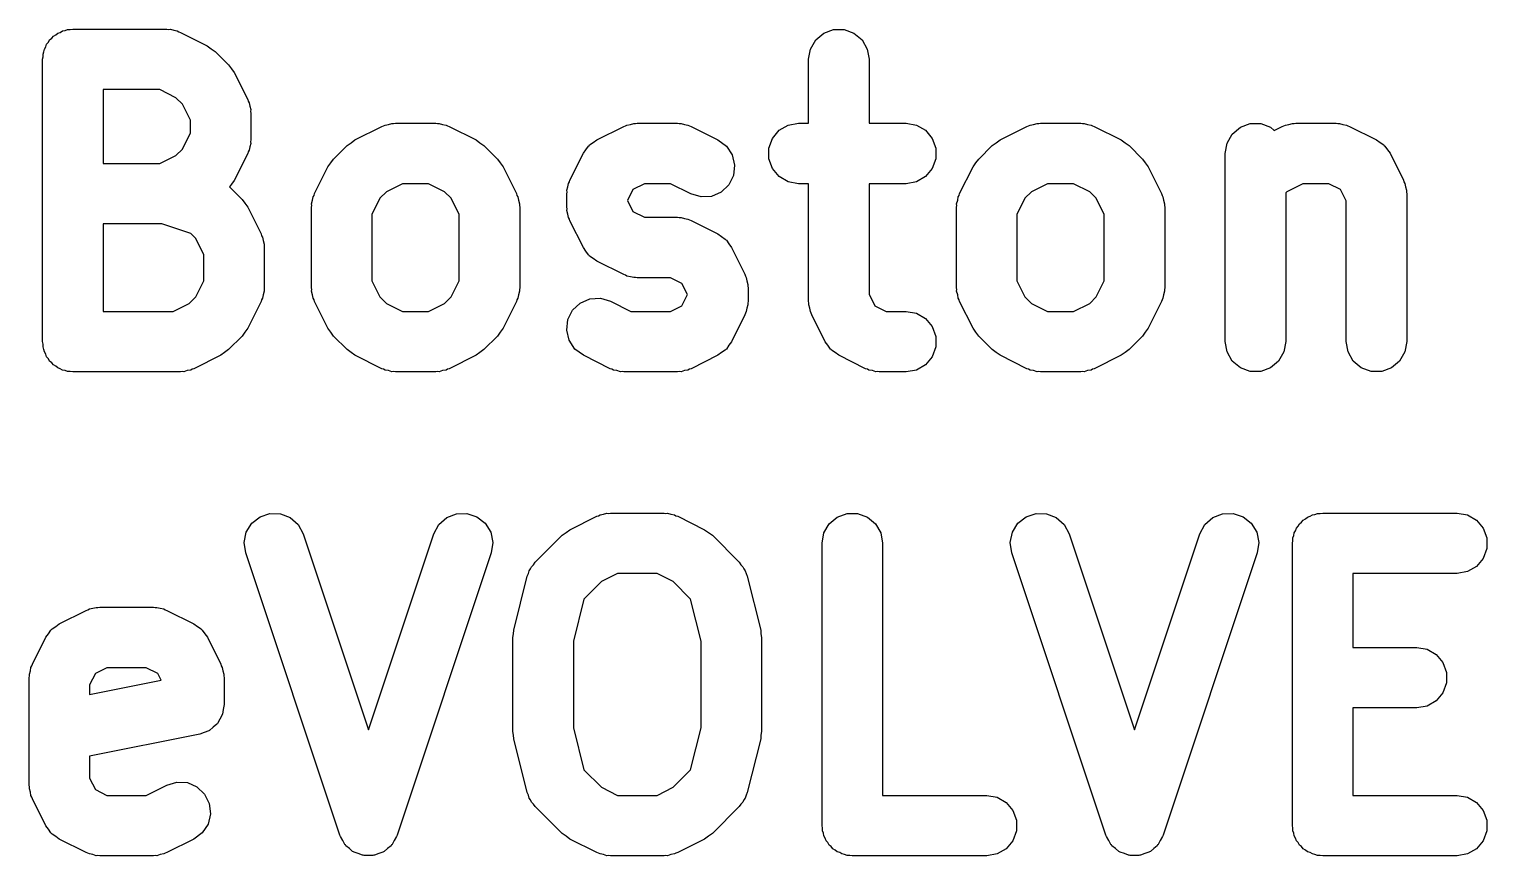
# Model space of a CAD drawing. Extents: x 25 to 346, y -457 to -16.
# Drawn here: x 68.73 to 77.91, y -431.02 to -425.81 of the extents above; entities that cross this region are included whole.
import ezdxf

# ---------------------------------------------------------------- set-up
doc = ezdxf.new("R2010")
doc.units = 0
doc.header["$MEASUREMENT"] = 0
doc.layers.add('BLACK', color=7, linetype='CONTINUOUS')

msp = doc.modelspace()

# ---------------------------------------------------------------- linework, layer by layer
at = {"layer": 'Black'}
for p, q in [((68.9081, -425.835), (68.9237, -425.83)), ((68.9237, -425.83), (68.9382, -425.821)), ((68.9382, -425.821), (68.9546, -425.818)), ((68.9546, -425.818), (68.9703, -425.813)), ((68.9703, -425.813), (68.9869, -425.813)), ((68.9869, -425.813), (69.0033, -425.81)), ((69.0033, -425.81), (69.596, -425.81)), ((69.596, -425.81), (69.6068, -425.812)), ((69.6068, -425.812), (69.6178, -425.811)), ((69.6178, -425.811), (69.6392, -425.817)), ((69.6392, -425.817), (69.6612, -425.821)), ((69.6612, -425.821), (69.6707, -425.827)), ((69.6707, -425.827), (69.6812, -425.83)), ((69.6812, -425.83), (69.8505, -425.915)), ((73.7341, -425.835), (73.7963, -425.813)), ((73.7963, -425.813), (73.8624, -425.813)), ((73.8624, -425.813), (73.9246, -425.835)), ((68.8243, -425.935), (68.8327, -425.921)), ((68.8327, -425.921), (68.8384, -425.905)), ((68.8384, -425.905), (68.8491, -425.892)), ((68.8491, -425.892), (68.8574, -425.878)), ((68.8574, -425.878), (68.8702, -425.867)), ((68.8702, -425.867), (68.8809, -425.854)), ((68.8809, -425.854), (68.8953, -425.846)), ((68.8953, -425.846), (68.9081, -425.835)), ((69.8505, -425.915), (69.875, -425.933)), ((73.6503, -425.935), (73.6834, -425.878)), ((73.6834, -425.878), (73.7341, -425.835)), ((73.9246, -425.835), (73.9753, -425.878)), ((73.9753, -425.878), (74.0083, -425.935)), ((68.8128, -426), (68.8157, -425.984)), ((68.8128, -427.778), (68.8128, -426)), ((68.8157, -425.967), (68.8214, -425.952)), ((68.8157, -425.984), (68.8157, -425.967)), ((68.8214, -425.952), (68.8243, -425.935)), ((69.875, -425.933), (69.9, -425.95)), ((69.9, -425.95), (69.9847, -426.035)), ((73.6388, -426), (73.6503, -425.935)), ((73.6388, -426.402), (73.6388, -426)), ((74.0083, -425.935), (74.0198, -426)), ((74.0198, -426), (74.0198, -426.402)), ((69.9847, -426.035), (70.0022, -426.06)), ((70.0022, -426.06), (70.0204, -426.084)), ((70.0204, -426.084), (70.1051, -426.254)), ((69.1938, -426.191), (69.1938, -426.656)), ((69.551, -426.191), (69.1938, -426.191)), ((69.6525, -426.242), (69.551, -426.191)), ((69.6934, -426.283), (69.6525, -426.242)), ((69.7442, -426.384), (69.6934, -426.283)), ((70.1051, -426.254), (70.1082, -426.264)), ((70.1082, -426.264), (70.1137, -426.274)), ((70.1137, -426.274), (70.1176, -426.296)), ((69.7442, -426.463), (69.7442, -426.384)), ((70.1176, -426.296), (70.1239, -426.317)), ((70.1239, -426.317), (70.1233, -426.328)), ((70.1233, -426.328), (70.1252, -426.339)), ((70.1252, -426.339), (70.1252, -426.508)), ((69.6934, -426.565), (69.7442, -426.463)), ((70.7808, -426.507), (70.9501, -426.423)), ((70.9501, -426.423), (70.9607, -426.419)), ((70.9607, -426.419), (70.9702, -426.414)), ((70.9702, -426.414), (70.9922, -426.41)), ((70.9922, -426.41), (71.0136, -426.404)), ((71.0136, -426.404), (71.0245, -426.404)), ((71.0245, -426.404), (71.0353, -426.402)), ((71.0353, -426.402), (71.2893, -426.402)), ((71.2893, -426.402), (71.3001, -426.404)), ((71.3001, -426.404), (71.3111, -426.404)), ((71.3111, -426.404), (71.3325, -426.41)), ((71.3325, -426.41), (71.3545, -426.414)), ((71.3545, -426.414), (71.364, -426.419)), ((71.364, -426.419), (71.3745, -426.423)), ((71.3745, -426.423), (71.5439, -426.507)), ((72.3048, -426.507), (72.4741, -426.423)), ((72.4741, -426.423), (72.4847, -426.419)), ((72.4847, -426.419), (72.4942, -426.414)), ((72.4942, -426.414), (72.5162, -426.41)), ((72.5162, -426.41), (72.5376, -426.404)), ((72.5376, -426.404), (72.5485, -426.404)), ((72.5485, -426.404), (72.5593, -426.402)), ((72.5593, -426.402), (72.8133, -426.402)), ((72.8133, -426.402), (72.8242, -426.404)), ((72.8242, -426.404), (72.8351, -426.404)), ((72.8351, -426.404), (72.8565, -426.41)), ((72.8565, -426.41), (72.8785, -426.414)), ((72.8785, -426.414), (72.888, -426.419)), ((72.888, -426.419), (72.8985, -426.423)), ((72.8985, -426.423), (73.0679, -426.507)), ((73.4104, -426.498), (73.4529, -426.447)), ((73.4529, -426.447), (73.5102, -426.414)), ((73.5102, -426.414), (73.5753, -426.402)), ((73.5753, -426.402), (73.6388, -426.402)), ((74.0198, -426.402), (74.2527, -426.402)), ((74.2527, -426.402), (74.3178, -426.414)), ((74.3178, -426.414), (74.3751, -426.447)), ((74.3751, -426.447), (74.4176, -426.498)), ((74.8448, -426.507), (75.0141, -426.423)), ((75.0141, -426.423), (75.0247, -426.419)), ((75.0247, -426.419), (75.0342, -426.414)), ((75.0342, -426.414), (75.0562, -426.41)), ((75.0562, -426.41), (75.0776, -426.404)), ((75.0776, -426.404), (75.0885, -426.404)), ((75.0885, -426.404), (75.0993, -426.402)), ((75.0993, -426.402), (75.3533, -426.402)), ((75.3533, -426.402), (75.3641, -426.404)), ((75.3641, -426.404), (75.3751, -426.404)), ((75.3751, -426.404), (75.3965, -426.41)), ((75.3965, -426.41), (75.4185, -426.414)), ((75.4185, -426.414), (75.428, -426.419)), ((75.428, -426.419), (75.4385, -426.423)), ((75.4385, -426.423), (75.6079, -426.507)), ((76.275, -426.528), (76.3081, -426.471)), ((76.3081, -426.471), (76.3588, -426.428)), ((76.3588, -426.428), (76.4209, -426.405)), ((76.4209, -426.405), (76.4871, -426.405)), ((76.4871, -426.405), (76.5493, -426.428)), ((76.5493, -426.428), (76.5727, -426.448)), ((76.5727, -426.448), (76.6228, -426.423)), ((76.6228, -426.423), (76.6333, -426.419)), ((76.6333, -426.419), (76.6428, -426.414)), ((76.6428, -426.414), (76.6648, -426.41)), ((76.6648, -426.41), (76.6862, -426.404)), ((76.6862, -426.404), (76.6972, -426.404)), ((76.6972, -426.404), (76.708, -426.402)), ((76.708, -426.402), (76.962, -426.402)), ((76.962, -426.402), (76.9728, -426.404)), ((76.9728, -426.404), (76.9838, -426.404)), ((76.9838, -426.404), (77.0052, -426.41)), ((77.0052, -426.41), (77.0272, -426.414)), ((77.0272, -426.414), (77.0367, -426.419)), ((77.0367, -426.419), (77.0472, -426.423)), ((77.0472, -426.423), (77.2165, -426.507)), ((69.6525, -426.606), (69.6934, -426.565)), ((70.1176, -426.552), (70.1137, -426.573)), ((70.1239, -426.53), (70.1176, -426.552)), ((70.1252, -426.508), (70.1233, -426.519)), ((70.1233, -426.519), (70.1239, -426.53)), ((70.6466, -426.628), (70.7313, -426.543)), ((70.7313, -426.543), (70.7563, -426.525)), ((70.7563, -426.525), (70.7808, -426.507)), ((71.5439, -426.507), (71.5684, -426.525)), ((71.5684, -426.525), (71.5934, -426.543)), ((71.5934, -426.543), (71.678, -426.628)), ((72.2363, -426.57), (72.2517, -426.547)), ((72.2517, -426.547), (72.2559, -426.544)), ((72.2559, -426.544), (72.259, -426.539)), ((72.259, -426.539), (72.2823, -426.524)), ((72.2823, -426.524), (72.3048, -426.507)), ((73.0679, -426.507), (73.121, -426.547)), ((73.121, -426.547), (73.1575, -426.602)), ((73.3877, -426.56), (73.4104, -426.498)), ((73.3877, -426.626), (73.3877, -426.56)), ((74.4176, -426.498), (74.4403, -426.56)), ((74.4403, -426.56), (74.4403, -426.626)), ((74.7106, -426.628), (74.7953, -426.543)), ((74.7953, -426.543), (74.8203, -426.525)), ((74.8203, -426.525), (74.8448, -426.507)), ((75.6079, -426.507), (75.6324, -426.525)), ((75.6324, -426.525), (75.6574, -426.543)), ((75.6574, -426.543), (75.742, -426.628)), ((76.2635, -426.593), (76.275, -426.528)), ((77.2165, -426.507), (77.239, -426.524)), ((77.239, -426.524), (77.2623, -426.539)), ((77.2623, -426.539), (77.2654, -426.544)), ((77.2654, -426.544), (77.2697, -426.547)), ((77.2697, -426.547), (77.2851, -426.57)), ((69.1938, -426.656), (69.551, -426.656)), ((69.551, -426.656), (69.6525, -426.606)), ((70.1051, -426.594), (70.0204, -426.763)), ((70.1082, -426.583), (70.1051, -426.594)), ((70.1137, -426.573), (70.1082, -426.583)), ((70.6109, -426.677), (70.6291, -426.653)), ((70.6291, -426.653), (70.6466, -426.628)), ((71.678, -426.628), (71.6955, -426.653)), ((71.6955, -426.653), (71.7137, -426.677)), ((72.1349, -426.762), (72.2196, -426.592)), ((72.2196, -426.592), (72.2363, -426.57)), ((73.1575, -426.602), (73.1728, -426.666)), ((73.4104, -426.688), (73.3877, -426.626)), ((74.4403, -426.626), (74.4176, -426.688)), ((74.6749, -426.677), (74.6931, -426.653)), ((74.6931, -426.653), (74.7106, -426.628)), ((75.742, -426.628), (75.7595, -426.653)), ((75.7595, -426.653), (75.7777, -426.677)), ((76.2635, -427.778), (76.2635, -426.593)), ((77.2851, -426.57), (77.3017, -426.592)), ((77.3017, -426.592), (77.3864, -426.762)), ((70.5263, -426.846), (70.6109, -426.677)), ((71.7137, -426.677), (71.7984, -426.846)), ((73.1653, -426.732), (73.1357, -426.791)), ((73.1728, -426.666), (73.1653, -426.732)), ((73.4529, -426.739), (73.4104, -426.688)), ((73.5102, -426.772), (73.4529, -426.739)), ((74.3751, -426.739), (74.3178, -426.772)), ((74.4176, -426.688), (74.3751, -426.739)), ((74.5903, -426.846), (74.6749, -426.677)), ((75.7777, -426.677), (75.8624, -426.846)), ((70.0022, -426.787), (69.991, -426.803)), ((69.991, -426.803), (70.0694, -426.882)), ((70.0204, -426.763), (70.0022, -426.787)), ((70.9788, -426.834), (70.9379, -426.875)), ((71.0803, -426.784), (70.9788, -426.834)), ((71.2444, -426.784), (71.0803, -426.784)), ((71.3458, -426.834), (71.2444, -426.784)), ((71.3868, -426.875), (71.3458, -426.834)), ((72.1148, -426.847), (72.1167, -426.836)), ((72.1161, -426.825), (72.1224, -426.804)), ((72.1167, -426.836), (72.1161, -426.825)), ((72.1224, -426.804), (72.1263, -426.782)), ((72.1263, -426.782), (72.1318, -426.772)), ((72.1318, -426.772), (72.1349, -426.762)), ((72.532, -426.82), (72.4972, -426.889)), ((72.6043, -426.784), (72.532, -426.82)), ((72.7684, -426.784), (72.6043, -426.784)), ((72.8975, -426.848), (72.7684, -426.784)), ((73.0876, -426.837), (73.0269, -426.863)), ((73.1357, -426.791), (73.0876, -426.837)), ((73.5753, -426.784), (73.5102, -426.772)), ((73.6388, -426.784), (73.5753, -426.784)), ((73.6388, -427.524), (73.6388, -426.784)), ((74.2527, -426.784), (74.0198, -426.784)), ((74.0198, -426.784), (74.0198, -427.479)), ((74.3178, -426.772), (74.2527, -426.784)), ((75.0428, -426.834), (75.0019, -426.875)), ((75.1443, -426.784), (75.0428, -426.834)), ((75.3084, -426.784), (75.1443, -426.784)), ((75.4098, -426.834), (75.3084, -426.784)), ((75.4508, -426.875), (75.4098, -426.834)), ((76.6515, -426.834), (76.6445, -426.841)), ((76.6445, -426.841), (76.6445, -427.778)), ((76.753, -426.784), (76.6515, -426.834)), ((76.917, -426.784), (76.753, -426.784)), ((76.9893, -426.82), (76.917, -426.784)), ((77.0255, -426.892), (76.9893, -426.82)), ((77.3864, -426.762), (77.3895, -426.772)), ((77.3895, -426.772), (77.395, -426.782)), ((77.395, -426.782), (77.3989, -426.804)), ((77.3989, -426.804), (77.4053, -426.825)), ((77.4053, -426.825), (77.4046, -426.836)), ((77.4046, -426.836), (77.4065, -426.847)), ((70.0694, -426.882), (70.0869, -426.907)), ((70.0869, -426.907), (70.1051, -426.931)), ((70.1051, -426.931), (70.1897, -427.1)), ((70.5062, -426.932), (70.5081, -426.921)), ((70.5062, -427.44), (70.5062, -426.932)), ((70.5074, -426.91), (70.5138, -426.888)), ((70.5081, -426.921), (70.5074, -426.91)), ((70.5138, -426.888), (70.5177, -426.867)), ((70.5177, -426.867), (70.5231, -426.857)), ((70.5231, -426.857), (70.5263, -426.846)), ((70.9379, -426.875), (70.8872, -426.977)), ((71.4375, -426.977), (71.3868, -426.875)), ((71.7984, -426.846), (71.8015, -426.857)), ((71.8015, -426.857), (71.807, -426.867)), ((71.807, -426.867), (71.8109, -426.888)), ((71.8109, -426.888), (71.8173, -426.91)), ((71.8173, -426.91), (71.8166, -426.921)), ((71.8166, -426.921), (71.8185, -426.932)), ((71.8185, -426.932), (71.8185, -427.44)), ((72.1148, -426.932), (72.1148, -426.847)), ((72.1167, -426.942), (72.1148, -426.932)), ((72.4972, -426.889), (72.532, -426.959)), ((72.9609, -426.867), (72.8975, -426.848)), ((73.0269, -426.863), (72.9609, -426.867)), ((74.5702, -426.932), (74.5721, -426.921)), ((74.5702, -427.44), (74.5702, -426.932)), ((74.5714, -426.91), (74.5778, -426.888)), ((74.5721, -426.921), (74.5714, -426.91)), ((74.5778, -426.888), (74.5817, -426.867)), ((74.5817, -426.867), (74.5871, -426.857)), ((74.5871, -426.857), (74.5903, -426.846)), ((75.0019, -426.875), (74.9512, -426.977)), ((75.5015, -426.977), (75.4508, -426.875)), ((75.8624, -426.846), (75.8655, -426.857)), ((75.8655, -426.857), (75.871, -426.867)), ((75.871, -426.867), (75.8749, -426.888)), ((75.8749, -426.888), (75.8812, -426.91)), ((75.8812, -426.91), (75.8806, -426.921)), ((75.8806, -426.921), (75.8825, -426.932)), ((75.8825, -426.932), (75.8825, -427.44)), ((77.0255, -427.778), (77.0255, -426.892)), ((77.4065, -426.847), (77.4065, -427.778)), ((70.8872, -426.977), (70.8872, -427.395)), ((71.4375, -427.395), (71.4375, -426.977)), ((72.1161, -426.953), (72.1167, -426.942)), ((72.1224, -426.975), (72.1161, -426.953)), ((72.1263, -426.997), (72.1224, -426.975)), ((72.1318, -427.006), (72.1263, -426.997)), ((72.1349, -427.017), (72.1318, -427.006)), ((72.2196, -427.186), (72.1349, -427.017)), ((72.532, -426.959), (72.6043, -426.995)), ((72.6043, -426.995), (72.8133, -426.995)), ((72.8133, -426.995), (72.8242, -426.997)), ((72.8242, -426.997), (72.8351, -426.996)), ((72.8351, -426.996), (72.8565, -427.003)), ((72.8565, -427.003), (72.8785, -427.007)), ((72.8785, -427.007), (72.888, -427.012)), ((72.888, -427.012), (72.8985, -427.015)), ((72.8985, -427.015), (73.0679, -427.1)), ((74.9512, -426.977), (74.9512, -427.395)), ((75.5015, -427.395), (75.5015, -426.977)), ((69.1938, -427.037), (69.1938, -427.588)), ((69.5651, -427.037), (69.1938, -427.037)), ((69.7471, -427.098), (69.5651, -427.037)), ((69.7781, -427.129), (69.7471, -427.098)), ((70.1897, -427.1), (70.1929, -427.111)), ((70.1929, -427.111), (70.1983, -427.121)), ((73.0679, -427.1), (73.0903, -427.117)), ((73.0903, -427.117), (73.1136, -427.132)), ((69.8288, -427.231), (69.7781, -427.129)), ((70.1983, -427.121), (70.2022, -427.142)), ((70.2022, -427.142), (70.2086, -427.164)), ((70.2086, -427.164), (70.2079, -427.175)), ((70.2079, -427.175), (70.2098, -427.186)), ((70.2098, -427.186), (70.2098, -427.44)), ((72.2363, -427.209), (72.2196, -427.186)), ((72.2517, -427.232), (72.2363, -427.209)), ((73.1136, -427.132), (73.1168, -427.136)), ((73.1168, -427.136), (73.121, -427.139)), ((73.121, -427.139), (73.1364, -427.163)), ((73.1364, -427.163), (73.1531, -427.185)), ((73.1531, -427.185), (73.2377, -427.354)), ((69.8288, -427.395), (69.8288, -427.231)), ((72.2559, -427.235), (72.2517, -427.232)), ((72.259, -427.239), (72.2559, -427.235)), ((72.2823, -427.255), (72.259, -427.239)), ((72.3048, -427.271), (72.2823, -427.255)), ((72.4741, -427.356), (72.3048, -427.271)), ((69.7781, -427.496), (69.8288, -427.395)), ((70.8872, -427.395), (70.9379, -427.496)), ((71.3868, -427.496), (71.4375, -427.395)), ((72.4847, -427.359), (72.4741, -427.356)), ((72.4942, -427.365), (72.4847, -427.359)), ((72.5162, -427.369), (72.4942, -427.365)), ((72.5376, -427.375), (72.5162, -427.369)), ((72.5485, -427.374), (72.5376, -427.375)), ((72.5593, -427.376), (72.5485, -427.374)), ((72.7684, -427.376), (72.5593, -427.376)), ((72.8407, -427.412), (72.7684, -427.376)), ((73.2377, -427.354), (73.2409, -427.365)), ((73.2409, -427.365), (73.2463, -427.375)), ((73.2463, -427.375), (73.2502, -427.396)), ((74.9512, -427.395), (75.0019, -427.496)), ((75.4508, -427.496), (75.5015, -427.395)), ((70.2022, -427.483), (70.1983, -427.505)), ((70.2086, -427.461), (70.2022, -427.483)), ((70.2098, -427.44), (70.2079, -427.45)), ((70.2079, -427.45), (70.2086, -427.461)), ((70.5081, -427.45), (70.5062, -427.44)), ((70.5074, -427.461), (70.5081, -427.45)), ((70.5138, -427.483), (70.5074, -427.461)), ((70.5177, -427.505), (70.5138, -427.483)), ((71.8109, -427.483), (71.807, -427.505)), ((71.8173, -427.461), (71.8109, -427.483)), ((71.8185, -427.44), (71.8166, -427.45)), ((71.8166, -427.45), (71.8173, -427.461)), ((72.8755, -427.482), (72.8407, -427.412)), ((72.8407, -427.552), (72.8755, -427.482)), ((73.2502, -427.396), (73.2566, -427.418)), ((73.2566, -427.418), (73.2559, -427.429)), ((73.2559, -427.429), (73.2578, -427.44)), ((73.2578, -427.44), (73.2578, -427.524)), ((74.0198, -427.479), (74.056, -427.552)), ((74.5721, -427.45), (74.5702, -427.44)), ((74.5714, -427.461), (74.5721, -427.45)), ((74.5778, -427.483), (74.5714, -427.461)), ((74.5817, -427.505), (74.5778, -427.483)), ((75.8749, -427.483), (75.871, -427.505)), ((75.8812, -427.461), (75.8749, -427.483)), ((75.8825, -427.44), (75.8806, -427.45)), ((75.8806, -427.45), (75.8812, -427.461)), ((69.6357, -427.588), (69.7372, -427.537)), ((69.7372, -427.537), (69.7781, -427.496)), ((70.1897, -427.525), (70.1051, -427.694)), ((70.1929, -427.514), (70.1897, -427.525)), ((70.1983, -427.505), (70.1929, -427.514)), ((70.5231, -427.514), (70.5177, -427.505)), ((70.5263, -427.525), (70.5231, -427.514)), ((70.6109, -427.694), (70.5263, -427.525)), ((70.9379, -427.496), (70.9788, -427.537)), ((70.9788, -427.537), (71.0803, -427.588)), ((71.2444, -427.588), (71.3458, -427.537)), ((71.3458, -427.537), (71.3868, -427.496)), ((71.7984, -427.525), (71.7137, -427.694)), ((71.8015, -427.514), (71.7984, -427.525)), ((71.807, -427.505), (71.8015, -427.514)), ((72.1523, -427.58), (72.2004, -427.535)), ((72.2004, -427.535), (72.2611, -427.508)), ((72.2611, -427.508), (72.3271, -427.504)), ((72.3271, -427.504), (72.3905, -427.523)), ((72.3905, -427.523), (72.5196, -427.588)), ((72.7684, -427.588), (72.8407, -427.552)), ((73.2502, -427.568), (73.2463, -427.589)), ((73.2566, -427.546), (73.2502, -427.568)), ((73.2578, -427.524), (73.2559, -427.535)), ((73.2559, -427.535), (73.2566, -427.546)), ((73.6407, -427.535), (73.6388, -427.524)), ((73.6401, -427.546), (73.6407, -427.535)), ((73.6464, -427.568), (73.6401, -427.546)), ((73.6503, -427.589), (73.6464, -427.568)), ((74.056, -427.552), (74.1283, -427.588)), ((74.5871, -427.514), (74.5817, -427.505)), ((74.5903, -427.525), (74.5871, -427.514)), ((74.6749, -427.694), (74.5903, -427.525)), ((75.0019, -427.496), (75.0428, -427.537)), ((75.0428, -427.537), (75.1443, -427.588)), ((75.3084, -427.588), (75.4098, -427.537)), ((75.4098, -427.537), (75.4508, -427.496)), ((75.8624, -427.525), (75.7777, -427.694)), ((75.8655, -427.514), (75.8624, -427.525)), ((75.871, -427.505), (75.8655, -427.514)), ((69.1938, -427.588), (69.6357, -427.588)), ((71.0803, -427.588), (71.2444, -427.588)), ((72.1152, -427.705), (72.1227, -427.639)), ((72.1227, -427.639), (72.1523, -427.58)), ((72.5196, -427.588), (72.7684, -427.588)), ((73.2377, -427.61), (73.1531, -427.779)), ((73.2409, -427.599), (73.2377, -427.61)), ((73.2463, -427.589), (73.2409, -427.599)), ((73.6558, -427.599), (73.6503, -427.589)), ((73.6589, -427.61), (73.6558, -427.599)), ((73.7436, -427.779), (73.6589, -427.61)), ((74.1283, -427.588), (74.2527, -427.588)), ((74.2527, -427.588), (74.3178, -427.599)), ((74.3178, -427.599), (74.3751, -427.632)), ((74.3751, -427.632), (74.4176, -427.683)), ((75.1443, -427.588), (75.3084, -427.588)), ((70.0694, -427.744), (69.9847, -427.828)), ((70.0869, -427.719), (70.0694, -427.744)), ((70.1051, -427.694), (70.0869, -427.719)), ((70.6291, -427.719), (70.6109, -427.694)), ((70.6466, -427.744), (70.6291, -427.719)), ((70.7313, -427.828), (70.6466, -427.744)), ((71.678, -427.744), (71.5934, -427.828)), ((71.6955, -427.719), (71.678, -427.744)), ((71.7137, -427.694), (71.6955, -427.719)), ((72.1305, -427.769), (72.1152, -427.705)), ((74.4176, -427.683), (74.4403, -427.745)), ((74.4403, -427.745), (74.4403, -427.811)), ((74.6931, -427.719), (74.6749, -427.694)), ((74.7106, -427.744), (74.6931, -427.719)), ((74.7953, -427.828), (74.7106, -427.744)), ((75.742, -427.744), (75.6574, -427.828)), ((75.7595, -427.719), (75.742, -427.744)), ((75.7777, -427.694), (75.7595, -427.719)), ((68.8157, -427.795), (68.8128, -427.778)), ((68.8157, -427.811), (68.8157, -427.795)), ((68.8214, -427.827), (68.8157, -427.811)), ((68.8243, -427.843), (68.8214, -427.827)), ((68.8327, -427.858), (68.8243, -427.843)), ((69.9597, -427.846), (69.9352, -427.864)), ((69.9847, -427.828), (69.9597, -427.846)), ((70.7563, -427.846), (70.7313, -427.828)), ((70.7808, -427.864), (70.7563, -427.846)), ((71.5684, -427.846), (71.5439, -427.864)), ((71.5934, -427.828), (71.5684, -427.846)), ((72.167, -427.825), (72.1305, -427.769)), ((72.2201, -427.864), (72.167, -427.825)), ((73.0903, -427.847), (73.0679, -427.864)), ((73.1136, -427.832), (73.0903, -427.847)), ((73.1168, -427.828), (73.1136, -427.832)), ((73.121, -427.825), (73.1168, -427.828)), ((73.1364, -427.801), (73.121, -427.825)), ((73.1531, -427.779), (73.1364, -427.801)), ((73.7603, -427.801), (73.7436, -427.779)), ((73.7757, -427.825), (73.7603, -427.801)), ((73.7799, -427.828), (73.7757, -427.825)), ((73.783, -427.832), (73.7799, -427.828)), ((73.8063, -427.847), (73.783, -427.832)), ((73.8288, -427.864), (73.8063, -427.847)), ((74.4403, -427.811), (74.4176, -427.874)), ((74.8203, -427.846), (74.7953, -427.828)), ((74.8448, -427.864), (74.8203, -427.846)), ((75.6324, -427.846), (75.6079, -427.864)), ((75.6574, -427.828), (75.6324, -427.846)), ((76.275, -427.843), (76.2635, -427.778)), ((76.3081, -427.901), (76.275, -427.843)), ((76.633, -427.843), (76.5999, -427.901)), ((76.6445, -427.778), (76.633, -427.843)), ((77.037, -427.843), (77.0255, -427.778)), ((77.0701, -427.901), (77.037, -427.843)), ((77.395, -427.843), (77.3619, -427.901)), ((77.4065, -427.778), (77.395, -427.843)), ((68.8384, -427.874), (68.8327, -427.858)), ((68.8491, -427.886), (68.8384, -427.874)), ((68.8574, -427.901), (68.8491, -427.886)), ((68.8702, -427.911), (68.8574, -427.901)), ((68.8809, -427.924), (68.8702, -427.911)), ((68.8953, -427.933), (68.8809, -427.924)), ((68.9081, -427.943), (68.8953, -427.933)), ((68.9237, -427.949), (68.9081, -427.943)), ((69.9352, -427.864), (69.7659, -427.949)), ((70.9501, -427.949), (70.7808, -427.864)), ((71.5439, -427.864), (71.3745, -427.949)), ((72.3895, -427.949), (72.2201, -427.864)), ((73.0679, -427.864), (72.8985, -427.949)), ((73.9981, -427.949), (73.8288, -427.864)), ((74.3751, -427.924), (74.3178, -427.957)), ((74.4176, -427.874), (74.3751, -427.924)), ((75.0141, -427.949), (74.8448, -427.864)), ((75.6079, -427.864), (75.4385, -427.949)), ((76.3588, -427.943), (76.3081, -427.901)), ((76.4209, -427.966), (76.3588, -427.943)), ((76.5493, -427.943), (76.4871, -427.966)), ((76.5999, -427.901), (76.5493, -427.943)), ((77.1208, -427.943), (77.0701, -427.901)), ((77.1829, -427.966), (77.1208, -427.943)), ((77.3113, -427.943), (77.2491, -427.966)), ((77.3619, -427.901), (77.3113, -427.943)), ((68.9382, -427.957), (68.9237, -427.949)), ((68.9546, -427.96), (68.9382, -427.957)), ((68.9703, -427.966), (68.9546, -427.96)), ((68.9869, -427.966), (68.9703, -427.966)), ((69.0033, -427.969), (68.9869, -427.966)), ((69.6807, -427.969), (69.0033, -427.969)), ((69.6915, -427.967), (69.6807, -427.969)), ((69.7024, -427.968), (69.6915, -427.967)), ((69.7238, -427.961), (69.7024, -427.968)), ((69.7458, -427.957), (69.7238, -427.961)), ((69.7553, -427.952), (69.7458, -427.957)), ((69.7659, -427.949), (69.7553, -427.952)), ((70.9607, -427.952), (70.9501, -427.949)), ((70.9702, -427.957), (70.9607, -427.952)), ((70.9922, -427.961), (70.9702, -427.957)), ((71.0136, -427.968), (70.9922, -427.961)), ((71.0245, -427.967), (71.0136, -427.968)), ((71.0353, -427.969), (71.0245, -427.967)), ((71.2893, -427.969), (71.0353, -427.969)), ((71.3001, -427.967), (71.2893, -427.969)), ((71.3111, -427.968), (71.3001, -427.967)), ((71.3325, -427.961), (71.3111, -427.968)), ((71.3545, -427.957), (71.3325, -427.961)), ((71.364, -427.952), (71.3545, -427.957)), ((71.3745, -427.949), (71.364, -427.952)), ((72.4, -427.952), (72.3895, -427.949)), ((72.4095, -427.957), (72.4, -427.952)), ((72.4315, -427.961), (72.4095, -427.957)), ((72.4529, -427.968), (72.4315, -427.961)), ((72.4639, -427.967), (72.4529, -427.968)), ((72.4747, -427.969), (72.4639, -427.967)), ((72.8133, -427.969), (72.4747, -427.969)), ((72.8242, -427.967), (72.8133, -427.969)), ((72.8351, -427.968), (72.8242, -427.967)), ((72.8565, -427.961), (72.8351, -427.968)), ((72.8785, -427.957), (72.8565, -427.961)), ((72.888, -427.952), (72.8785, -427.957)), ((72.8985, -427.949), (72.888, -427.952)), ((74.0087, -427.952), (73.9981, -427.949)), ((74.0182, -427.957), (74.0087, -427.952)), ((74.0402, -427.961), (74.0182, -427.957)), ((74.0616, -427.968), (74.0402, -427.961)), ((74.0725, -427.967), (74.0616, -427.968)), ((74.0833, -427.969), (74.0725, -427.967)), ((74.2527, -427.969), (74.0833, -427.969)), ((74.3178, -427.957), (74.2527, -427.969)), ((75.0247, -427.952), (75.0141, -427.949)), ((75.0342, -427.957), (75.0247, -427.952)), ((75.0562, -427.961), (75.0342, -427.957)), ((75.0776, -427.968), (75.0562, -427.961)), ((75.0885, -427.967), (75.0776, -427.968)), ((75.0993, -427.969), (75.0885, -427.967)), ((75.3533, -427.969), (75.0993, -427.969)), ((75.3641, -427.967), (75.3533, -427.969)), ((75.3751, -427.968), (75.3641, -427.967)), ((75.3965, -427.961), (75.3751, -427.968)), ((75.4185, -427.957), (75.3965, -427.961)), ((75.428, -427.952), (75.4185, -427.957)), ((75.4385, -427.949), (75.428, -427.952)), ((76.4871, -427.966), (76.4209, -427.966)), ((77.2491, -427.966), (77.1829, -427.966)), ((70.1826, -428.881), (70.2454, -428.86)), ((70.2454, -428.86), (70.3115, -428.862)), ((70.3115, -428.862), (70.3731, -428.886)), ((71.3589, -428.886), (71.4205, -428.862)), ((71.4205, -428.862), (71.4866, -428.86)), ((71.4866, -428.86), (71.5494, -428.881)), ((72.3468, -428.865), (72.3682, -428.859)), ((72.3682, -428.859), (72.3792, -428.86)), ((72.3792, -428.86), (72.39, -428.858)), ((72.39, -428.858), (72.7287, -428.858)), ((72.7287, -428.858), (72.7395, -428.86)), ((72.7395, -428.86), (72.7504, -428.859)), ((72.7504, -428.859), (72.7718, -428.865)), ((73.8187, -428.883), (73.8809, -428.861)), ((73.8809, -428.861), (73.9471, -428.861)), ((73.9471, -428.861), (74.0092, -428.883)), ((75.0086, -428.881), (75.0714, -428.86)), ((75.0714, -428.86), (75.1375, -428.862)), ((75.1375, -428.862), (75.1991, -428.886)), ((76.1849, -428.886), (76.2465, -428.862)), ((76.2465, -428.862), (76.3126, -428.86)), ((76.3126, -428.86), (76.3754, -428.881)), ((76.8286, -428.866), (76.8443, -428.861)), ((76.8443, -428.861), (76.8609, -428.861)), ((76.8609, -428.861), (76.8773, -428.858)), ((76.8773, -428.858), (77.724, -428.858)), ((77.724, -428.858), (77.7892, -428.869)), ((70.0962, -428.978), (70.1308, -428.922)), ((70.1308, -428.922), (70.1826, -428.881)), ((70.3731, -428.886), (70.4226, -428.93)), ((70.4226, -428.93), (70.4541, -428.988)), ((71.2779, -428.988), (71.3094, -428.93)), ((71.3094, -428.93), (71.3589, -428.886)), ((71.5494, -428.881), (71.6012, -428.922)), ((71.6012, -428.922), (71.6358, -428.978)), ((72.1355, -428.963), (72.3048, -428.878)), ((72.3048, -428.878), (72.3153, -428.875)), ((72.3153, -428.875), (72.3248, -428.869)), ((72.3248, -428.869), (72.3468, -428.865)), ((72.7718, -428.865), (72.7938, -428.869)), ((72.7938, -428.869), (72.8033, -428.875)), ((72.8033, -428.875), (72.8139, -428.878)), ((72.8139, -428.878), (72.9832, -428.963)), ((73.735, -428.983), (73.7681, -428.926)), ((73.7681, -428.926), (73.8187, -428.883)), ((74.0092, -428.883), (74.0599, -428.926)), ((74.0599, -428.926), (74.093, -428.983)), ((74.9222, -428.978), (74.9568, -428.922)), ((74.9568, -428.922), (75.0086, -428.881)), ((75.1991, -428.886), (75.2486, -428.93)), ((75.2486, -428.93), (75.2801, -428.988)), ((76.1039, -428.988), (76.1354, -428.93)), ((76.1354, -428.93), (76.1849, -428.886)), ((76.3754, -428.881), (76.4272, -428.922)), ((76.4272, -428.922), (76.4618, -428.978)), ((76.7067, -428.969), (76.7124, -428.953)), ((76.7124, -428.953), (76.7231, -428.94)), ((76.7231, -428.94), (76.7314, -428.926)), ((76.7314, -428.926), (76.7442, -428.915)), ((76.7442, -428.915), (76.7549, -428.902)), ((76.7549, -428.902), (76.7693, -428.894)), ((76.7693, -428.894), (76.7821, -428.883)), ((76.7821, -428.883), (76.7977, -428.878)), ((76.7977, -428.878), (76.8122, -428.869)), ((76.8122, -428.869), (76.8286, -428.866)), ((77.7892, -428.869), (77.8465, -428.902)), ((77.8465, -428.902), (77.889, -428.953)), ((77.889, -428.953), (77.9116, -429.015)), ((70.0829, -429.043), (70.0962, -428.978)), ((70.0926, -429.109), (70.0829, -429.043)), ((70.4541, -428.988), (70.866, -430.224)), ((70.866, -430.224), (71.2779, -428.988)), ((71.6358, -428.978), (71.6491, -429.043)), ((71.6491, -429.043), (71.6394, -429.109)), ((71.9166, -429.168), (72.086, -428.998)), ((72.086, -428.998), (72.111, -428.981)), ((72.111, -428.981), (72.1355, -428.963)), ((72.9832, -428.963), (73.0077, -428.981)), ((73.0077, -428.981), (73.0327, -428.998)), ((73.0327, -428.998), (73.202, -429.168)), ((73.7235, -429.048), (73.735, -428.983)), ((73.7235, -430.826), (73.7235, -429.048)), ((74.093, -428.983), (74.1045, -429.048)), ((74.1045, -429.048), (74.1045, -430.636)), ((74.9089, -429.043), (74.9222, -428.978)), ((74.9186, -429.109), (74.9089, -429.043)), ((75.2801, -428.988), (75.692, -430.224)), ((75.692, -430.224), (76.1039, -428.988)), ((76.4618, -428.978), (76.4751, -429.043)), ((76.4751, -429.043), (76.4654, -429.109)), ((76.6868, -429.048), (76.6897, -429.032)), ((76.6868, -430.826), (76.6868, -429.048)), ((76.6897, -429.015), (76.6954, -429)), ((76.6897, -429.032), (76.6897, -429.015)), ((76.6954, -429), (76.6983, -428.983)), ((76.6983, -428.983), (76.7067, -428.969)), ((77.9116, -429.015), (77.9116, -429.081)), ((70.6853, -430.887), (70.0926, -429.109)), ((71.6394, -429.109), (71.0467, -430.887)), ((75.5113, -430.887), (74.9186, -429.109)), ((76.4654, -429.109), (75.8727, -430.887)), ((77.9116, -429.081), (77.889, -429.144)), ((71.874, -429.239), (71.8787, -429.222)), ((71.8787, -429.222), (71.8873, -429.209)), ((71.8873, -429.209), (71.8935, -429.196)), ((71.8935, -429.196), (71.9062, -429.183)), ((71.9062, -429.183), (71.9166, -429.168)), ((73.202, -429.168), (73.2125, -429.183)), ((73.2125, -429.183), (73.2252, -429.196)), ((73.2252, -429.196), (73.2313, -429.209)), ((73.2313, -429.209), (73.24, -429.222)), ((73.24, -429.222), (73.2447, -429.239)), ((77.7892, -429.227), (77.724, -429.239)), ((77.8465, -429.194), (77.7892, -429.227)), ((77.889, -429.144), (77.8465, -429.194)), ((71.7819, -429.595), (71.8665, -429.256)), ((71.8665, -429.256), (71.874, -429.239)), ((72.3335, -429.29), (72.2233, -429.4)), ((72.435, -429.239), (72.3335, -429.29)), ((72.6837, -429.239), (72.435, -429.239)), ((72.7852, -429.29), (72.6837, -429.239)), ((72.8953, -429.4), (72.7852, -429.29)), ((73.2447, -429.239), (73.2521, -429.256)), ((73.2521, -429.256), (73.3368, -429.595)), ((77.724, -429.239), (77.0678, -429.239)), ((77.0678, -429.239), (77.0678, -429.704)), ((72.2233, -429.4), (72.1572, -429.664)), ((72.9615, -429.664), (72.8953, -429.4)), ((68.9181, -429.555), (69.0875, -429.471)), ((69.0875, -429.471), (69.098, -429.467)), ((69.098, -429.467), (69.1075, -429.462)), ((69.1075, -429.462), (69.1295, -429.458)), ((69.1295, -429.458), (69.1509, -429.452)), ((69.1509, -429.452), (69.1618, -429.452)), ((69.1618, -429.452), (69.1727, -429.45)), ((69.1727, -429.45), (69.5113, -429.45)), ((69.5113, -429.45), (69.5221, -429.452)), ((69.5221, -429.452), (69.5331, -429.452)), ((69.5331, -429.452), (69.5545, -429.458)), ((69.5545, -429.458), (69.5765, -429.462)), ((69.5765, -429.462), (69.586, -429.467)), ((69.586, -429.467), (69.5965, -429.471)), ((69.5965, -429.471), (69.7659, -429.555)), ((68.8496, -429.618), (68.865, -429.595)), ((68.865, -429.595), (68.8692, -429.592)), ((68.8692, -429.592), (68.8724, -429.587)), ((68.8724, -429.587), (68.8957, -429.572)), ((68.8957, -429.572), (68.9181, -429.555)), ((69.7659, -429.555), (69.7883, -429.572)), ((69.7883, -429.572), (69.8116, -429.587)), ((69.8116, -429.587), (69.8148, -429.592)), ((69.8148, -429.592), (69.819, -429.595)), ((69.819, -429.595), (69.8344, -429.618)), ((71.7802, -429.618), (71.7819, -429.595)), ((73.3368, -429.595), (73.3385, -429.618)), ((68.7483, -429.81), (68.8329, -429.64)), ((68.8329, -429.64), (68.8496, -429.618)), ((69.8344, -429.618), (69.8511, -429.64)), ((69.8511, -429.64), (69.9357, -429.81)), ((71.7762, -429.641), (71.7802, -429.618)), ((71.7762, -430.234), (71.7762, -429.641)), ((72.1572, -429.664), (72.1572, -430.21)), ((72.9615, -430.21), (72.9615, -429.664)), ((73.3385, -429.618), (73.3425, -429.641)), ((73.3425, -429.641), (73.3425, -430.234)), ((77.0678, -429.704), (77.47, -429.704)), ((77.47, -429.704), (77.5352, -429.716)), ((77.5352, -429.716), (77.5925, -429.749)), ((77.5925, -429.749), (77.635, -429.8)), ((68.7294, -429.873), (68.7358, -429.852)), ((68.7301, -429.884), (68.7294, -429.873)), ((68.7358, -429.852), (68.7397, -429.83)), ((68.7397, -429.83), (68.7451, -429.82)), ((68.7451, -429.82), (68.7483, -429.81)), ((69.1453, -429.868), (69.1092, -429.94)), ((69.2176, -429.832), (69.1453, -429.868)), ((69.4664, -429.832), (69.2176, -429.832)), ((69.5387, -429.868), (69.4664, -429.832)), ((69.5604, -429.911), (69.5387, -429.868)), ((69.9357, -429.81), (69.9389, -429.82)), ((69.9389, -429.82), (69.9443, -429.83)), ((69.9443, -429.83), (69.9482, -429.852)), ((69.9482, -429.852), (69.9546, -429.873)), ((69.9546, -429.873), (69.9539, -429.884)), ((77.635, -429.8), (77.6576, -429.862)), ((77.6576, -429.862), (77.6576, -429.928)), ((68.7282, -429.895), (68.7301, -429.884)), ((68.7282, -430.572), (68.7282, -429.895)), ((69.1092, -430.001), (69.5604, -429.911)), ((69.1092, -429.94), (69.1092, -430.001)), ((69.9539, -429.884), (69.9558, -429.895)), ((69.9558, -429.895), (69.9558, -430.064)), ((77.6576, -429.928), (77.635, -429.99)), ((77.5925, -430.041), (77.5352, -430.074)), ((77.635, -429.99), (77.5925, -430.041)), ((69.9443, -430.129), (69.9289, -430.156)), ((69.9447, -430.127), (69.9443, -430.129)), ((69.9458, -430.125), (69.9447, -430.127)), ((69.9505, -430.095), (69.9458, -430.125)), ((69.9558, -430.064), (69.9505, -430.095)), ((77.47, -430.085), (77.0678, -430.085)), ((77.0678, -430.085), (77.0678, -430.636)), ((77.5352, -430.074), (77.47, -430.085)), ((69.8315, -430.24), (69.8027, -430.251)), ((69.8606, -430.229), (69.8315, -430.24)), ((69.8623, -430.228), (69.8606, -430.229)), ((69.8643, -430.227), (69.8623, -430.228)), ((69.8875, -430.207), (69.8643, -430.227)), ((69.9113, -430.187), (69.8875, -430.207)), ((69.9124, -430.185), (69.9113, -430.187)), ((69.914, -430.183), (69.9124, -430.185)), ((69.9289, -430.156), (69.914, -430.183)), ((71.7802, -430.257), (71.7762, -430.234)), ((72.1572, -430.21), (72.2233, -430.475)), ((72.8953, -430.475), (72.9615, -430.21)), ((73.3425, -430.234), (73.3385, -430.257)), ((69.8027, -430.251), (69.1092, -430.39)), ((71.7819, -430.28), (71.7802, -430.257)), ((71.8665, -430.619), (71.7819, -430.28)), ((73.3368, -430.28), (73.2521, -430.619)), ((73.3385, -430.257), (73.3368, -430.28)), ((69.1092, -430.39), (69.1092, -430.527)), ((72.2233, -430.475), (72.3335, -430.585)), ((72.7852, -430.585), (72.8953, -430.475)), ((68.7301, -430.583), (68.7282, -430.572)), ((68.7294, -430.594), (68.7301, -430.583)), ((68.7358, -430.616), (68.7294, -430.594)), ((69.1092, -430.527), (69.1453, -430.6)), ((69.1453, -430.6), (69.2176, -430.636)), ((69.4664, -430.636), (69.5955, -430.571)), ((69.5955, -430.571), (69.6589, -430.552)), ((69.6589, -430.552), (69.7249, -430.556)), ((69.7249, -430.556), (69.7856, -430.583)), ((69.7856, -430.583), (69.8337, -430.628)), ((72.3335, -430.585), (72.435, -430.636)), ((72.6837, -430.636), (72.7852, -430.585)), ((68.7397, -430.637), (68.7358, -430.616)), ((68.7451, -430.647), (68.7397, -430.637)), ((68.7483, -430.658), (68.7451, -430.647)), ((68.8329, -430.827), (68.7483, -430.658)), ((69.2176, -430.636), (69.4664, -430.636)), ((69.8337, -430.628), (69.8633, -430.687)), ((69.8633, -430.687), (69.8708, -430.753)), ((71.874, -430.635), (71.8665, -430.619)), ((71.8787, -430.653), (71.874, -430.635)), ((71.8873, -430.665), (71.8787, -430.653)), ((71.8935, -430.679), (71.8873, -430.665)), ((71.9062, -430.692), (71.8935, -430.679)), ((71.9166, -430.707), (71.9062, -430.692)), ((72.435, -430.636), (72.6837, -430.636)), ((73.2125, -430.692), (73.202, -430.707)), ((73.2252, -430.679), (73.2125, -430.692)), ((73.2313, -430.665), (73.2252, -430.679)), ((73.24, -430.653), (73.2313, -430.665)), ((73.2447, -430.635), (73.24, -430.653)), ((73.2521, -430.619), (73.2447, -430.635)), ((74.1045, -430.636), (74.7607, -430.636)), ((74.7607, -430.636), (74.8258, -430.647)), ((74.8258, -430.647), (74.8831, -430.68)), ((74.8831, -430.68), (74.9256, -430.731)), ((77.0678, -430.636), (77.724, -430.636)), ((77.724, -430.636), (77.7892, -430.647)), ((77.7892, -430.647), (77.8465, -430.68)), ((77.8465, -430.68), (77.889, -430.731)), ((69.8708, -430.753), (69.8555, -430.817)), ((72.086, -430.876), (71.9166, -430.707)), ((73.202, -430.707), (73.0327, -430.876)), ((74.9256, -430.731), (74.9483, -430.793)), ((74.9483, -430.793), (74.9483, -430.859)), ((77.889, -430.731), (77.9116, -430.793)), ((77.9116, -430.793), (77.9116, -430.859)), ((68.8496, -430.849), (68.8329, -430.827)), ((68.865, -430.873), (68.8496, -430.849)), ((68.8692, -430.876), (68.865, -430.873)), ((68.8724, -430.88), (68.8692, -430.876)), ((68.8957, -430.895), (68.8724, -430.88)), ((69.819, -430.873), (69.7659, -430.912)), ((69.8555, -430.817), (69.819, -430.873)), ((72.111, -430.894), (72.086, -430.876)), ((73.0327, -430.876), (73.0077, -430.894)), ((73.7264, -430.843), (73.7235, -430.826)), ((73.7264, -430.859), (73.7264, -430.843)), ((73.7321, -430.875), (73.7264, -430.859)), ((73.735, -430.891), (73.7321, -430.875)), ((74.9483, -430.859), (74.9256, -430.922)), ((76.6897, -430.843), (76.6868, -430.826)), ((76.6897, -430.859), (76.6897, -430.843)), ((76.6954, -430.875), (76.6897, -430.859)), ((76.6983, -430.891), (76.6954, -430.875)), ((77.9116, -430.859), (77.889, -430.922)), ((68.9181, -430.912), (68.8957, -430.895)), ((69.0875, -430.997), (68.9181, -430.912)), ((69.7659, -430.912), (69.5965, -430.997)), ((70.6878, -430.891), (70.6853, -430.887)), ((70.6888, -430.896), (70.6878, -430.891)), ((70.7035, -430.92), (70.6888, -430.896)), ((70.7168, -430.945), (70.7035, -430.92)), ((70.7207, -430.948), (70.7168, -430.945)), ((70.7235, -430.953), (70.7207, -430.948)), ((70.7454, -430.97), (70.7235, -430.953)), ((70.7663, -430.989), (70.7454, -430.97)), ((70.9866, -430.97), (70.9657, -430.989)), ((71.0085, -430.953), (70.9866, -430.97)), ((71.0113, -430.948), (71.0085, -430.953)), ((71.0152, -430.945), (71.0113, -430.948)), ((71.0285, -430.92), (71.0152, -430.945)), ((71.0432, -430.896), (71.0285, -430.92)), ((71.0442, -430.891), (71.0432, -430.896)), ((71.0467, -430.887), (71.0442, -430.891)), ((72.1355, -430.912), (72.111, -430.894)), ((72.3048, -430.997), (72.1355, -430.912)), ((72.9832, -430.912), (72.8139, -430.997)), ((73.0077, -430.894), (72.9832, -430.912)), ((73.7433, -430.906), (73.735, -430.891)), ((73.749, -430.922), (73.7433, -430.906)), ((73.7597, -430.934), (73.749, -430.922)), ((73.7681, -430.949), (73.7597, -430.934)), ((73.7808, -430.959), (73.7681, -430.949)), ((73.7915, -430.972), (73.7808, -430.959)), ((73.806, -430.981), (73.7915, -430.972)), ((74.8831, -430.972), (74.8258, -431.005)), ((74.9256, -430.922), (74.8831, -430.972)), ((75.5138, -430.891), (75.5113, -430.887)), ((75.5148, -430.896), (75.5138, -430.891)), ((75.5295, -430.92), (75.5148, -430.896)), ((75.5428, -430.945), (75.5295, -430.92)), ((75.5467, -430.948), (75.5428, -430.945)), ((75.5495, -430.953), (75.5467, -430.948)), ((75.5714, -430.97), (75.5495, -430.953)), ((75.5923, -430.989), (75.5714, -430.97)), ((75.8126, -430.97), (75.7917, -430.989)), ((75.8345, -430.953), (75.8126, -430.97)), ((75.8373, -430.948), (75.8345, -430.953)), ((75.8412, -430.945), (75.8373, -430.948)), ((75.8545, -430.92), (75.8412, -430.945)), ((75.8692, -430.896), (75.8545, -430.92)), ((75.8702, -430.891), (75.8692, -430.896)), ((75.8727, -430.887), (75.8702, -430.891)), ((76.7067, -430.906), (76.6983, -430.891)), ((76.7124, -430.922), (76.7067, -430.906)), ((76.7231, -430.934), (76.7124, -430.922)), ((76.7314, -430.949), (76.7231, -430.934)), ((76.7442, -430.959), (76.7314, -430.949)), ((76.7549, -430.972), (76.7442, -430.959)), ((76.7693, -430.981), (76.7549, -430.972)), ((77.8465, -430.972), (77.7892, -431.005)), ((77.889, -430.922), (77.8465, -430.972)), ((69.098, -431), (69.0875, -430.997)), ((69.1075, -431.005), (69.098, -431)), ((69.1295, -431.009), (69.1075, -431.005)), ((69.1509, -431.016), (69.1295, -431.009)), ((69.1619, -431.015), (69.1509, -431.016)), ((69.1727, -431.017), (69.1619, -431.015)), ((69.5113, -431.017), (69.1727, -431.017)), ((69.5221, -431.015), (69.5113, -431.017)), ((69.5331, -431.016), (69.5221, -431.015)), ((69.5545, -431.009), (69.5331, -431.016)), ((69.5765, -431.005), (69.5545, -431.009)), ((69.586, -431), (69.5765, -431.005)), ((69.5965, -430.997), (69.586, -431)), ((70.7712, -430.991), (70.7663, -430.989)), ((70.7753, -430.994), (70.7712, -430.991)), ((70.8018, -431.003), (70.7753, -430.994)), ((70.8278, -431.013), (70.8018, -431.003)), ((70.8331, -431.013), (70.8278, -431.013)), ((70.8381, -431.015), (70.8331, -431.013)), ((70.866, -431.014), (70.8381, -431.015)), ((70.8939, -431.015), (70.866, -431.014)), ((70.8989, -431.013), (70.8939, -431.015)), ((70.9042, -431.013), (70.8989, -431.013)), ((70.9302, -431.003), (70.9042, -431.013)), ((70.9567, -430.994), (70.9302, -431.003)), ((70.9608, -430.991), (70.9567, -430.994)), ((70.9657, -430.989), (70.9608, -430.991)), ((72.3153, -431), (72.3048, -430.997)), ((72.3248, -431.005), (72.3153, -431)), ((72.3468, -431.009), (72.3248, -431.005)), ((72.3682, -431.016), (72.3468, -431.009)), ((72.3792, -431.015), (72.3682, -431.016)), ((72.39, -431.017), (72.3792, -431.015)), ((72.7287, -431.017), (72.39, -431.017)), ((72.7395, -431.015), (72.7287, -431.017)), ((72.7504, -431.016), (72.7395, -431.015)), ((72.7718, -431.009), (72.7504, -431.016)), ((72.7938, -431.005), (72.7718, -431.009)), ((72.8033, -431), (72.7938, -431.005)), ((72.8139, -430.997), (72.8033, -431)), ((73.8187, -430.991), (73.806, -430.981)), ((73.8344, -430.997), (73.8187, -430.991)), ((73.8488, -431.005), (73.8344, -430.997)), ((73.8653, -431.008), (73.8488, -431.005)), ((73.8809, -431.014), (73.8653, -431.008)), ((73.8976, -431.014), (73.8809, -431.014)), ((73.914, -431.017), (73.8976, -431.014)), ((74.7607, -431.017), (73.914, -431.017)), ((74.8258, -431.005), (74.7607, -431.017)), ((75.5972, -430.991), (75.5923, -430.989)), ((75.6013, -430.994), (75.5972, -430.991)), ((75.6278, -431.003), (75.6013, -430.994)), ((75.6538, -431.013), (75.6278, -431.003)), ((75.6591, -431.013), (75.6538, -431.013)), ((75.6641, -431.015), (75.6591, -431.013)), ((75.692, -431.014), (75.6641, -431.015)), ((75.7199, -431.015), (75.692, -431.014)), ((75.7249, -431.013), (75.7199, -431.015)), ((75.7302, -431.013), (75.7249, -431.013)), ((75.7562, -431.003), (75.7302, -431.013)), ((75.7827, -430.994), (75.7562, -431.003)), ((75.7868, -430.991), (75.7827, -430.994)), ((75.7917, -430.989), (75.7868, -430.991)), ((76.7821, -430.991), (76.7693, -430.981)), ((76.7977, -430.997), (76.7821, -430.991)), ((76.8122, -431.005), (76.7977, -430.997)), ((76.8286, -431.008), (76.8122, -431.005)), ((76.8443, -431.014), (76.8286, -431.008)), ((76.8609, -431.014), (76.8443, -431.014)), ((76.8773, -431.017), (76.8609, -431.014)), ((77.724, -431.017), (76.8773, -431.017)), ((77.7892, -431.005), (77.724, -431.017))]:
    msp.add_line(p, q, dxfattribs=at)

doc.saveas('drawing.dxf')
